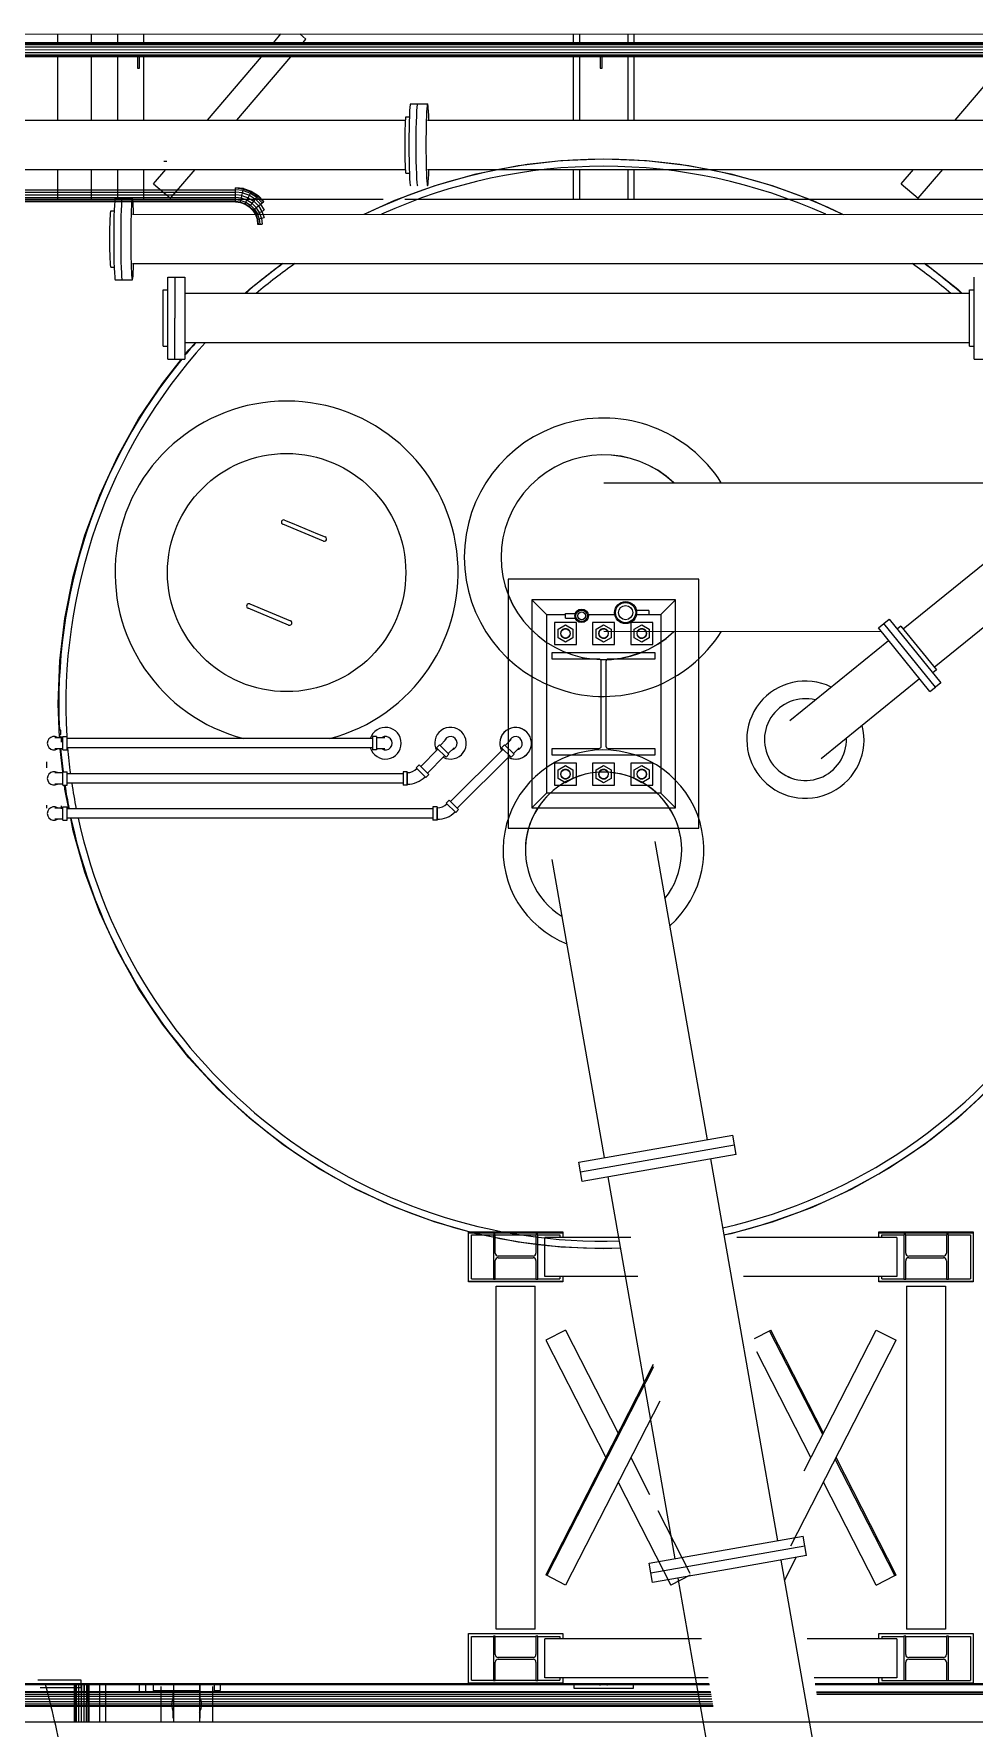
# Model space of a CAD drawing. Header units: metres. Extents: x 0 to 63075, y 0 to 44550.
# Drawn here: x 57329 to 57811, y 39122 to 39990 of the extents above; entities that cross this region are included whole.
import ezdxf

# ---------------------------------------------------------------- set-up
doc = ezdxf.new("R2010")
doc.units = ezdxf.units.M
doc.header["$LTSCALE"] = 75
for name, color, linetype in [('GSB', 7, 'Continuous'), ('ML6', 1, 'Continuous'), ('SDM', 7, 'Continuous'), ('SL1', 8, 'Continuous')]:
    doc.layers.add(name, color=color, linetype=linetype)
doc.styles.add('ROMANS', font='ROMANS.SHX')
doc.dimstyles.new('75___1-75', dxfattribs={"dimscale": 75, "dimtxt": 2.5, "dimasz": 2, "dimexe": 1.5, "dimexo": 1, "dimgap": 0.5, "dimtad": 1, "dimdec": 0, "dimzin": 12, "dimtxsty": 'ROMANS', "dimcen": 0, "dimclrd": 256, "dimclre": 256, "dimclrt": 3, "dimazin": 3, "dimtfac": 1, "dimtdec": 0, "dimtmove": 0, "dimatfit": 0, "dimfxl": 1, "dimlwd": -1, "dimlwe": -1, "dimarcsym": 0})

# ---------------------------------------------------------------- blocks, each defined once
blk = doc.blocks.new('A$C6bae614f')
at = {"layer": 'SL1'}
for p, q in [((393206.3, 41118.1), (401449.3, 41117.9)), ((396009, 41088.9), (396009, 41118)), ((396123.3, 41088.9), (396123.3, 41118)), ((396213.2, 41088.9), (396213.2, 41118)), ((396302.1, 41088.9), (396302.1, 41118)), ((396745.4, 41088.9), (396770.1, 41118)), ((396834.1, 41118), (396855, 41100.2)), ((397766.8, 41118), (397766.8, 41088.9)), ((397787.8, 41118), (397787.8, 41088.9)), ((397952.8, 41118), (397952.8, 41088.9)), ((397973.8, 41118), (397973.8, 41088.9)), ((393375.6, 41064.6), (401441.2, 41064.4)), ((393376, 41074), (401441.2, 41073.7)), ((393376, 41055.3), (401441.2, 41055)), ((393377.2, 41081.9), (401441.2, 41081.6)), ((393403.3, 41089), (401441.2, 41088.8)), ((393403.3, 41087.2), (401441.2, 41086.9)), ((396845.4, 41088.9), (396855, 41100.2)), ((393377.2, 41047.4), (401441.2, 41047.1)), ((393379, 41042.1), (401441.2, 41041.8)), ((401441.2, 41040), (393403.3, 41040.2)), ((396009, 40823.7), (396009, 41040.1)), ((396123.3, 40823.7), (396123.3, 41040.1)), ((396213.2, 40823.7), (396213.2, 41040.1)), ((396280.9, 41040.1), (396280.9, 41001)), ((396280.9, 41001), (396287.2, 41001)), ((396287.2, 41001), (396287.2, 41040.1)), ((396302.1, 40823.7), (396302.1, 41040.1)), ((396519.9, 40823.7), (396703.9, 41040.1)), ((396619.9, 40823.7), (396803.9, 41040.1)), ((397766.8, 41040.1), (397766.8, 40823.7)), ((397787.8, 41040.1), (397787.8, 40823.7)), ((397859.1, 41040.1), (397859.1, 41001)), ((397859.1, 41001), (397865.4, 41001)), ((397865.4, 41001), (397865.4, 41040.1)), ((397952.8, 41040.1), (397952.8, 40823.6)), ((397973.8, 41040.1), (397973.8, 40823.6)), ((399069.9, 40823.6), (399253.9, 41040)), ((397211.9, 40879.2), (397270, 40879.2)), ((394272.4, 40823.8), (397194.3, 40823.7)), ((397196.1, 40835.6), (397207.9, 40835.6)), ((397270, 40823.7), (400191.9, 40823.6)), ((394272.3, 40655.5), (397194.3, 40655.4)), ((396009, 40553.7), (396009, 40655.4)), ((396123.3, 40553.7), (396123.3, 40655.4)), ((396213.2, 40553.7), (396213.2, 40655.4)), ((396302.1, 40553.7), (396302.1, 40655.4)), ((396335.5, 40606.8), (396376.9, 40655.4)), ((396380.5, 40682.5), (396370.5, 40682.5)), ((396393.6, 40557.4), (396476.9, 40655.4)), ((397270, 40655.4), (400191.9, 40655.3)), ((397436.3, 40641.1), (397579.6, 40669.6)), ((397579.6, 40669.6), (397724.6, 40686.7)), ((397724.6, 40686.7), (397870.5, 40692.5)), ((397766.8, 40655.4), (397766.8, 40553.7)), ((397787.8, 40655.4), (397787.8, 40553.7)), ((397870.5, 40692.5), (398016.5, 40686.7)), ((397952.8, 40655.4), (397952.8, 40553.6)), ((397973.8, 40655.4), (397973.8, 40553.6)), ((398016.5, 40686.7), (398161.5, 40669.6)), ((398161.5, 40669.6), (398304.7, 40641.1)), ((398885.5, 40606.7), (398926.9, 40655.3)), ((398943.6, 40557.3), (399026.9, 40655.3)), ((394628.3, 40586.4), (396614.8, 40586.4)), ((396335.5, 40606.8), (396393.6, 40557.4)), ((396642.5, 40590.4), (396614.8, 40593.5)), ((396614.8, 40591.7), (396614.8, 40593.5)), ((396642, 40588.6), (396614.8, 40591.7)), ((396614.8, 40586.4), (396614.8, 40591.7)), ((396640.9, 40583.4), (396614.8, 40586.4)), ((396614.8, 40546.6), (396614.8, 40586.4)), ((396640.9, 40583.4), (396642, 40588.6)), ((396642, 40588.6), (396642.5, 40590.4)), ((396642, 40588.6), (396667.9, 40579.5)), ((396642.5, 40590.4), (396668.7, 40581.2)), ((397158.7, 40550.9), (397295.8, 40601.5)), ((397196.1, 40643.5), (397207.9, 40643.5)), ((397295.8, 40601.5), (397436.3, 40641.1)), ((398304.7, 40641.1), (398445.3, 40601.4)), ((398445.3, 40601.4), (398582.3, 40550.9)), ((398885.5, 40606.7), (398943.6, 40557.3)), ((397118.2, 40553.7), (394192.2, 40553.8)), ((394628.3, 40578.5), (396614.8, 40578.4)), ((394628.3, 40569.2), (396614.8, 40569.1)), ((394628.3, 40559.8), (396614.8, 40559.8)), ((394628.3, 40551.9), (396614.8, 40551.9)), ((394628.3, 40546.6), (396614.8, 40546.6)), ((396614.8, 40544.7), (394628.3, 40544.8)), ((396205.1, 40558.3), (396263.2, 40558.3)), ((396639.1, 40575.7), (396614.8, 40578.4)), ((396637, 40566.6), (396614.8, 40569.1)), ((396634.9, 40557.5), (396614.8, 40559.8)), ((396633.2, 40549.8), (396614.8, 40551.9)), ((396614.8, 40544.7), (396614.8, 40546.6)), ((396632, 40544.6), (396614.8, 40546.6)), ((396614.8, 40544.7), (396631.6, 40542.8)), ((396631.6, 40542.8), (396632, 40544.6)), ((396631.6, 40542.8), (396647.6, 40537.2)), ((396632, 40544.6), (396633.2, 40549.8)), ((396632, 40544.6), (396648.4, 40538.9)), ((396633.2, 40549.8), (396634.9, 40557.5)), ((396633.2, 40549.8), (396650.7, 40543.7)), ((396634.9, 40557.5), (396637, 40566.6)), ((396654.1, 40550.8), (396634.9, 40557.5)), ((396637, 40566.6), (396639.1, 40575.7)), ((396637, 40566.6), (396658.2, 40559.2)), ((396639.1, 40575.7), (396640.9, 40583.4)), ((396639.1, 40575.7), (396662.2, 40567.6)), ((396640.9, 40583.4), (396665.6, 40574.8)), ((396647.6, 40537.2), (396648.4, 40538.9)), ((396647.6, 40537.2), (396661.9, 40528.2)), ((396648.4, 40538.9), (396650.7, 40543.7)), ((396648.4, 40538.9), (396663.1, 40529.7)), ((396650.7, 40543.7), (396654.1, 40550.8)), ((396650.7, 40543.7), (396666.4, 40533.8)), ((396654.1, 40550.8), (396658.2, 40559.2)), ((396671.3, 40540), (396654.1, 40550.8)), ((396658.2, 40559.2), (396662.2, 40567.6)), ((396658.2, 40559.2), (396677.1, 40547.3)), ((396661.9, 40528.2), (396663.1, 40529.7)), ((396661.9, 40528.2), (396673.9, 40516.2)), ((396662.2, 40567.6), (396665.6, 40574.8)), ((396662.2, 40567.6), (396682.9, 40554.6)), ((396663.1, 40529.7), (396666.4, 40533.8)), ((396663.1, 40529.7), (396675.3, 40517.4)), ((396665.6, 40574.8), (396667.9, 40579.5)), ((396665.6, 40574.8), (396687.9, 40560.8)), ((396666.4, 40533.8), (396671.3, 40540)), ((396666.4, 40533.8), (396679.5, 40520.7)), ((396667.9, 40579.5), (396668.7, 40581.2)), ((396667.9, 40579.5), (396691.2, 40564.9)), ((396668.7, 40581.2), (396692.3, 40566.4)), ((396671.3, 40540), (396677.1, 40547.3)), ((396685.7, 40525.6), (396671.3, 40540)), ((396677.1, 40547.3), (396682.9, 40554.6)), ((396677.1, 40547.3), (396693, 40531.5)), ((396682.9, 40554.6), (396687.9, 40560.8)), ((396682.9, 40554.6), (396700.3, 40537.3)), ((396685.7, 40525.6), (396693, 40531.5)), ((396687.9, 40560.8), (396691.2, 40564.9)), ((396687.9, 40560.8), (396706.4, 40542.2)), ((396691.2, 40564.9), (396692.3, 40566.4)), ((396691.2, 40564.9), (396710.6, 40545.5)), ((396692.3, 40566.4), (396712, 40546.7)), ((396693, 40531.5), (396700.3, 40537.3)), ((396693, 40531.5), (396704.9, 40512.5)), ((396700.3, 40537.3), (396706.4, 40542.2)), ((396700.3, 40537.3), (396713.3, 40516.5)), ((396706.4, 40542.2), (396710.6, 40545.5)), ((396710.6, 40545.5), (396712, 40546.7)), ((397054.1, 40502.7), (397158.7, 40550.9)), ((400118.2, 40553.6), (397192.2, 40553.7)), ((398582.3, 40550.9), (398687, 40502.6)), ((396189.3, 40514.6), (396201.1, 40514.6)), ((396263.2, 40502.7), (399185.1, 40502.6)), ((396673.9, 40516.2), (396675.3, 40517.4)), ((396673.9, 40516.2), (396682.9, 40501.9)), ((396675.3, 40517.4), (396679.5, 40520.7)), ((396675.3, 40517.4), (396684.6, 40502.7)), ((396679.5, 40520.7), (396685.7, 40525.6)), ((396679.5, 40520.7), (396689.3, 40505)), ((396682.9, 40501.9), (396684.6, 40502.7)), ((396682.9, 40501.9), (396688.5, 40485.9)), ((396684.6, 40502.7), (396689.3, 40505)), ((396684.6, 40502.7), (396690.3, 40486.3)), ((396696.5, 40508.4), (396685.7, 40525.6)), ((396688.5, 40485.9), (396690.3, 40486.3)), ((396688.5, 40485.9), (396690.4, 40469.1)), ((396689.3, 40505), (396696.5, 40508.4)), ((396689.3, 40505), (396695.4, 40487.5)), ((396690.3, 40486.3), (396695.4, 40487.5)), ((396690.3, 40486.3), (396692.2, 40469.1)), ((396695.4, 40487.5), (396703.2, 40489.3)), ((396695.4, 40487.5), (396697.5, 40469.1)), ((396696.5, 40508.4), (396704.9, 40512.5)), ((396703.2, 40489.3), (396696.5, 40508.4)), ((396703.2, 40489.3), (396712.3, 40491.4)), ((396703.2, 40489.3), (396705.4, 40469.1)), ((396704.9, 40512.5), (396713.3, 40516.5)), ((396704.9, 40512.5), (396712.3, 40491.4)), ((396690.4, 40469.1), (396692.2, 40469.1)), ((396692.2, 40469.1), (396697.5, 40469.1)), ((396697.5, 40469.1), (396705.4, 40469.1)), ((396189.3, 40322.5), (396201.1, 40322.5)), ((396263.2, 40334.4), (399185.1, 40334.3)), ((396662.6, 40246.9), (396773.6, 40334.4)), ((398967.5, 40334.3), (399078.5, 40246.8)), ((396205.1, 40278.9), (396263.2, 40278.9)), ((396368.5, 40148.6), (396368.5, 40244.6)), ((396368.5, 40244.6), (396384.3, 40244.6)), ((396384.3, 40148.6), (396384.3, 40288.3)), ((396384.3, 40288.3), (396442.5, 40288.3)), ((396408.2, 40288.3), (396408.2, 40148.6)), ((396442.5, 40288.3), (396442.5, 40148.6)), ((396647.2, 40232.7), (396662.6, 40246.9)), ((399078.5, 40246.8), (399093.8, 40232.6)), ((399118.5, 40148.5), (399118.5, 40244.5)), ((399118.5, 40244.5), (399134.3, 40244.5)), ((399134.3, 40148.5), (399134.3, 40288.2)), ((399118.5, 40232.6), (396442.5, 40232.7)), ((396368.5, 40052.5), (396368.5, 40148.6)), ((396384.3, 40008.9), (396384.3, 40148.6)), ((396408.2, 40008.9), (396408.2, 40148.6)), ((396442.5, 40148.6), (396442.5, 40008.9)), ((399118.5, 40052.4), (399118.5, 40148.5)), ((399134.3, 40008.8), (399134.3, 40148.5)), ((396365.7, 39925.8), (396431.2, 40008.9)), ((396368.5, 40052.5), (396384.3, 40052.5)), ((396384.3, 40008.9), (396442.5, 40008.9)), ((399118.5, 40064.3), (396442.5, 40064.4)), ((396442.5, 40023.1), (396456.2, 40040.5)), ((396456.2, 40040.5), (396478.3, 40064.4)), ((399118.5, 40052.4), (399134.3, 40052.4)), ((399134.3, 40008.8), (399192.4, 40008.8)), ((396284.6, 39804.4), (396365.7, 39925.8)), ((398891.9, 39088), (399820.1, 39839.3)), ((396213.2, 39676.9), (396284.6, 39804.4)), ((396152.1, 39544.3), (396213.2, 39676.9)), ((396188.1, 39622.5), (396188.6, 39622.6)), ((398997.8, 38957.2), (399820.1, 39622.8)), ((396172, 39586.1), (396171.8, 39587.2)), ((397870.7, 39586.5), (399353.1, 39586.4)), ((396101.5, 39407.3), (396152.1, 39544.3)), ((396914.9, 39387.3), (396776.3, 39444.8)), ((396782.4, 39459.5), (396808.3, 39448.8)), ((396808.3, 39448.8), (396895.1, 39412.8)), ((396061.9, 39266.7), (396101.5, 39407.3)), ((396895.1, 39412.8), (396921, 39402.1)), ((396033.4, 39123.5), (396061.9, 39266.7)), ((397545.5, 39257.5), (397545.5, 38407.5)), ((398195.5, 39257.5), (397545.5, 39257.5)), ((398195.5, 38407.5), (398195.5, 39257.5)), ((396796.2, 39100.9), (396657.7, 39158.4)), ((396663.8, 39173.1), (396802.4, 39115.7)), ((397675.5, 39137.5), (397625.5, 39187.5)), ((398115.5, 39187.5), (397625.5, 39187.5)), ((397625.5, 39187.5), (397625.5, 38477.5)), ((398024.5, 39151), (397982.5, 39151)), ((398024.5, 39151), (398024.5, 39136)), ((398115.5, 39187.5), (398065.5, 39137.5)), ((398115.5, 38477.5), (398115.5, 39187.5)), ((396016.2, 38978.5), (396033.4, 39123.5)), ((397675.5, 39137.5), (397675.5, 38527.5)), ((397675.5, 39137.5), (397740.5, 39137.5)), ((397703, 39110), (397703, 39035)), ((397778, 39110), (397703, 39110)), ((397715.1, 39087.2), (397740.5, 39101.8)), ((397715.1, 39057.8), (397715.1, 39087.2)), ((397730.1, 39085.5), (397725.5, 39079.7)), ((397736.8, 39088.7), (397730.1, 39085.5)), ((397744.2, 39088.7), (397736.8, 39088.7)), ((397740.5, 39125), (397740.5, 39140)), ((397740.5, 39140), (397773.8, 39140)), ((397740.5, 39125), (397773.8, 39125)), ((397740.5, 39101.8), (397765.9, 39087.2)), ((397750.9, 39085.5), (397744.2, 39088.7)), ((397755.5, 39079.7), (397750.9, 39085.5)), ((397765.9, 39087.2), (397765.9, 39057.8)), ((397778, 39035), (397778, 39110)), ((397817.9, 39137.5), (397908.3, 39137.5)), ((397833, 39110), (397833, 39035)), ((397908, 39110), (397833, 39110)), ((397845.1, 39087.1), (397870.5, 39101.8)), ((397845.1, 39057.8), (397845.1, 39087.1)), ((397860.1, 39085.5), (397855.5, 39079.7)), ((397866.8, 39088.7), (397860.1, 39085.5)), ((397874.2, 39088.7), (397866.8, 39088.7)), ((397870.5, 39101.8), (397895.9, 39087.1)), ((397880.9, 39085.5), (397874.2, 39088.7)), ((397885.5, 39079.7), (397880.9, 39085.5)), ((397895.9, 39087.1), (397895.9, 39057.8)), ((397908, 39035), (397908, 39110)), ((397963, 39110), (397963, 39035)), ((398038, 39110), (397963, 39110)), ((397975.1, 39087.1), (398000.5, 39101.8)), ((397975.1, 39057.8), (397975.1, 39087.1)), ((398024.5, 39136), (397982.5, 39136)), ((397990.1, 39085.5), (397985.5, 39079.7)), ((397996.8, 39088.7), (397990.1, 39085.5)), ((398004.2, 39088.7), (397996.8, 39088.7)), ((398000.5, 39101.8), (398025.9, 39087.1)), ((398010.9, 39085.5), (398004.2, 39088.7)), ((398015.5, 39079.7), (398010.9, 39085.5)), ((398024.5, 39137.5), (398065.5, 39137.5)), ((398025.9, 39087.1), (398025.9, 39057.8)), ((398038, 39035), (398038, 39110)), ((398065.5, 39137.5), (398065.5, 38527.5)), ((398807.6, 39091.2), (398844.7, 39121.2)), ((398983.4, 38874), (398807.6, 39091.2)), ((399001.9, 38889), (398826.1, 39106.2)), ((398844.7, 39121.2), (399020.5, 38904)), ((398884.4, 39097.2), (398872.2, 39087.3)), ((398884.4, 39097.2), (399005.3, 38947.9)), ((397703, 39035), (397778, 39035)), ((397740.5, 39043.1), (397715.1, 39057.8)), ((397725.5, 39079.7), (397723.8, 39072.5)), ((397723.8, 39072.5), (397725.5, 39065.2)), ((397725.5, 39065.2), (397730.1, 39059.4)), ((397730.1, 39059.4), (397736.8, 39056.2)), ((397736.8, 39056.2), (397744.2, 39056.2)), ((397765.9, 39057.8), (397740.5, 39043.1)), ((397744.2, 39056.2), (397750.9, 39059.4)), ((397750.9, 39059.4), (397755.5, 39065.2)), ((397757.2, 39072.5), (397755.5, 39079.7)), ((397755.5, 39065.2), (397757.2, 39072.5)), ((397833, 39035), (397908, 39035)), ((397870.5, 39043.1), (397845.1, 39057.8)), ((397855.5, 39079.7), (397853.8, 39072.5)), ((397853.8, 39072.5), (397855.5, 39065.2)), ((397855.5, 39065.2), (397860.1, 39059.4)), ((397860.1, 39059.4), (397866.8, 39056.2)), ((397866.8, 39056.2), (397874.2, 39056.2)), ((397895.9, 39057.8), (397870.5, 39043.1)), ((398817.9, 39078.4), (397870.7, 39078.5)), ((397874.2, 39056.2), (397880.9, 39059.4)), ((397880.9, 39059.4), (397885.5, 39065.2)), ((397887.2, 39072.5), (397885.5, 39079.7)), ((397885.5, 39065.2), (397887.2, 39072.5)), ((397963, 39035), (398038, 39035)), ((398000.5, 39043.1), (397975.1, 39057.8)), ((397985.5, 39079.7), (397983.8, 39072.5)), ((397983.8, 39072.5), (397985.5, 39065.2)), ((397985.5, 39065.2), (397990.1, 39059.4)), ((397990.1, 39059.4), (397996.8, 39056.2)), ((397996.8, 39056.2), (398004.2, 39056.2)), ((398025.9, 39057.8), (398000.5, 39043.1)), ((398004.2, 39056.2), (398010.9, 39059.4)), ((398010.9, 39059.4), (398015.5, 39065.2)), ((398017.2, 39072.5), (398015.5, 39079.7)), ((398015.5, 39065.2), (398017.2, 39072.5)), ((398506.2, 38775.7), (398842.5, 39048)), ((396010.5, 38832.5), (396016.2, 38978.5)), ((397695.5, 39007.5), (398045.5, 39007.5)), ((397695.5, 38985.1), (397695.5, 39007.5)), ((397854.5, 38985.1), (397695.5, 38985.1)), ((397862.5, 38687.9), (397862.5, 38977.1)), ((397878.5, 38977.1), (397878.5, 38687.9)), ((398045.5, 38985.1), (397886.5, 38985.1)), ((398045.5, 39007.5), (398045.5, 38985.1)), ((398948.4, 38917.2), (398612, 38644.9)), ((399005.3, 38947.9), (398993, 38938)), ((396011.9, 38869.3), (396011.9, 38795.7)), ((398983.4, 38874), (399001.9, 38889)), ((399020.5, 38904), (399001.9, 38889)), ((396015, 38717.5), (396010.5, 38832.5)), ((396018.8, 38742.3), (396014, 38742.3)), ((396018.8, 38728), (396018.8, 38742.3)), ((395998.3, 38717.5), (396026.1, 38717.5)), ((396026.1, 38678.1), (395998.3, 38678.1)), ((396018.8, 38728), (396014.6, 38728)), ((396015.6, 38717.5), (396015.6, 38728)), ((396026.4, 38600.6), (396017.2, 38678.1)), ((396020.5, 38721.3), (396020.5, 38700.9)), ((396026.1, 38675), (396026.1, 38720.6)), ((396026.1, 38720.6), (396040.4, 38720.6)), ((396040.4, 38675), (396040.4, 38720.6)), ((397081.8, 38713.8), (396040.4, 38713.8)), ((397081.8, 38681.8), (396040.4, 38681.8)), ((397081.8, 38720.6), (397081.8, 38674.9)), ((397096.1, 38720.6), (397081.8, 38720.6)), ((397096.1, 38720.6), (397096, 38674.9)), ((397123.9, 38678.1), (397096, 38678.1)), ((397096.1, 38717.4), (397123.9, 38717.4)), ((397310.8, 38692.5), (397300.7, 38682.4)), ((397300.7, 38682.4), (397333, 38650.1)), ((397310.8, 38692.5), (397343.1, 38660.2)), ((397313, 38690.3), (397332.7, 38710)), ((397360.5, 38682.2), (397340.8, 38662.5)), ((397532.8, 38692.5), (397522.7, 38682.4)), ((397522.7, 38682.4), (397555, 38650.1)), ((397532.8, 38692.5), (397565.1, 38660.2)), ((397535, 38690.3), (397554.7, 38710)), ((397582.5, 38682.2), (397562.8, 38662.5)), ((397695.5, 38679.9), (397854.5, 38679.9)), ((397695.5, 38657.5), (397695.5, 38679.9)), ((397886.5, 38679.9), (398045.5, 38679.9)), ((398045.5, 38679.9), (398045.5, 38657.5)), ((395970.5, 38634.7), (395970.5, 38614.3)), ((396026.1, 38675), (396040.4, 38675)), ((397096, 38674.9), (397081.8, 38674.9)), ((397231.7, 38613.5), (397241.8, 38623.6)), ((397274.1, 38591.3), (397241.8, 38623.6)), ((397305.5, 38677.6), (397246.7, 38618.8)), ((397328.1, 38655), (397269.3, 38596.1)), ((397343.1, 38660.2), (397333, 38650.1)), ((397527.5, 38677.6), (397348.7, 38498.8)), ((397550.2, 38655), (397371.3, 38476.1)), ((397565.1, 38660.2), (397555, 38650.1)), ((398045.5, 38657.5), (397695.5, 38657.5)), ((397703, 38630), (397703, 38555)), ((397778, 38630), (397703, 38630)), ((397715, 38607.2), (397740.5, 38621.8)), ((397740.5, 38621.8), (397765.9, 38607.2)), ((397778, 38555), (397778, 38630)), ((397833, 38630), (397833, 38555)), ((397908, 38630), (397833, 38630)), ((397845, 38607.1), (397870.5, 38621.8)), ((397870.5, 38621.8), (397895.9, 38607.1)), ((397908, 38555), (397908, 38630)), ((397963, 38630), (397963, 38555)), ((398038, 38630), (397963, 38630)), ((397975, 38607.1), (398000.5, 38621.8)), ((398000.5, 38621.8), (398025.9, 38607.1)), ((398038, 38555), (398038, 38630)), ((395998.3, 38597.5), (396026.1, 38597.5)), ((396026.1, 38555), (396026.1, 38600.6)), ((396026.1, 38600.6), (396040.4, 38600.6)), ((396040.4, 38555), (396040.4, 38600.6)), ((397186.3, 38593.8), (396040.4, 38593.8)), ((397186.3, 38600.6), (397186.3, 38554.9)), ((397200.6, 38600.6), (397186.3, 38600.6)), ((397200.6, 38600.6), (397200.6, 38554.9)), ((397200.6, 38558.1), (397200.6, 38597.4)), ((397264, 38581.2), (397231.7, 38613.5)), ((397261.8, 38583.5), (397234, 38611.3)), ((397264, 38581.2), (397274.1, 38591.3)), ((397715, 38577.8), (397715, 38607.2)), ((397740.5, 38563.1), (397715, 38577.8)), ((397725.5, 38599.7), (397723.8, 38592.5)), ((397723.8, 38592.5), (397725.5, 38585.2)), ((397730.1, 38605.5), (397725.5, 38599.7)), ((397725.5, 38585.2), (397730.1, 38579.4)), ((397736.8, 38608.7), (397730.1, 38605.5)), ((397730.1, 38579.4), (397736.8, 38576.2)), ((397744.2, 38608.7), (397736.8, 38608.7)), ((397736.8, 38576.2), (397744.2, 38576.2)), ((397765.9, 38577.8), (397740.5, 38563.1)), ((397750.9, 38605.5), (397744.2, 38608.7)), ((397744.2, 38576.2), (397750.9, 38579.4)), ((397755.5, 38599.7), (397750.9, 38605.5)), ((397750.9, 38579.4), (397755.5, 38585.2)), ((397757.1, 38592.5), (397755.5, 38599.7)), ((397755.5, 38585.2), (397757.1, 38592.5)), ((397765.9, 38607.2), (397765.9, 38577.8)), ((397845, 38577.8), (397845, 38607.1)), ((397870.5, 38563.1), (397845, 38577.8)), ((397855.5, 38599.7), (397853.8, 38592.5)), ((397853.8, 38592.5), (397855.5, 38585.2)), ((397860.1, 38605.5), (397855.5, 38599.7)), ((397855.5, 38585.2), (397860.1, 38579.4)), ((397866.8, 38608.7), (397860.1, 38605.5)), ((397860.1, 38579.4), (397866.8, 38576.2)), ((397874.2, 38608.7), (397866.8, 38608.7)), ((397866.8, 38576.2), (397874.2, 38576.2)), ((397895.9, 38577.8), (397870.5, 38563.1)), ((397880.9, 38605.5), (397874.2, 38608.7)), ((397874.2, 38576.2), (397880.9, 38579.4)), ((397885.5, 38599.7), (397880.9, 38605.5)), ((397880.9, 38579.4), (397885.5, 38585.2)), ((397887.1, 38592.5), (397885.5, 38599.7)), ((397885.5, 38585.2), (397887.1, 38592.5)), ((397895.9, 38607.1), (397895.9, 38577.8)), ((397975, 38577.8), (397975, 38607.1)), ((398000.5, 38563.1), (397975, 38577.8)), ((397985.5, 38599.7), (397983.8, 38592.5)), ((397983.8, 38592.5), (397985.5, 38585.2)), ((397990.1, 38605.5), (397985.5, 38599.7)), ((397985.5, 38585.2), (397990.1, 38579.4)), ((397996.8, 38608.7), (397990.1, 38605.5)), ((397990.1, 38579.4), (397996.8, 38576.2)), ((398004.2, 38608.7), (397996.8, 38608.7)), ((397996.8, 38576.2), (398004.2, 38576.2)), ((398025.9, 38577.8), (398000.5, 38563.1)), ((398010.9, 38605.5), (398004.2, 38608.7)), ((398004.2, 38576.2), (398010.9, 38579.4)), ((398015.5, 38599.7), (398010.9, 38605.5)), ((398010.9, 38579.4), (398015.5, 38585.2)), ((398017.1, 38592.5), (398015.5, 38599.7)), ((398015.5, 38585.2), (398017.1, 38592.5)), ((398025.9, 38607.1), (398025.9, 38577.8)), ((396026.1, 38558.1), (395998.3, 38558.1)), ((396026.1, 38555), (396040.4, 38555)), ((396033.4, 38541.6), (396031.8, 38555)), ((396046.8, 38473.8), (396033.4, 38541.6)), ((397186.3, 38561.8), (396040.4, 38561.8)), ((397200.6, 38554.9), (397186.3, 38554.9)), ((397675.5, 38527.5), (397625.5, 38477.5)), ((398065.5, 38527.5), (397675.5, 38527.5)), ((397703, 38555), (397778, 38555)), ((397833, 38555), (397908, 38555)), ((397963, 38555), (398038, 38555)), ((398115.5, 38477.5), (398065.5, 38527.5)), ((395970.5, 38486.2), (395970.5, 38476.6)), ((395998.3, 38477.5), (396026.1, 38477.5)), ((396020.5, 38483.8), (396020.5, 38474.2)), ((396026.1, 38435), (396026.1, 38480.6)), ((396026.1, 38480.6), (396040.4, 38480.6)), ((396040.4, 38435), (396040.4, 38480.6)), ((397288.3, 38473.8), (396040.4, 38473.8)), ((397288.3, 38480.6), (397288.3, 38434.9)), ((397302.6, 38480.6), (397288.3, 38480.6)), ((397302.6, 38480.6), (397302.6, 38434.9)), ((397302.6, 38438.1), (397302.6, 38477.4)), ((397333.8, 38493.5), (397343.9, 38503.6)), ((397366, 38461.2), (397333.8, 38493.5)), ((397363.8, 38463.4), (397336, 38491.3)), ((397376.1, 38471.3), (397343.9, 38503.6)), ((397366, 38461.2), (397376.1, 38471.3)), ((397625.5, 38477.5), (398115.5, 38477.5)), ((396026.1, 38438.1), (395998.3, 38438.1)), ((396026.1, 38435), (396040.4, 38435)), ((397288.3, 38441.8), (396040.4, 38441.8)), ((396061.9, 38398.3), (396053.2, 38441.8)), ((396101.5, 38257.8), (396061.9, 38398.3)), ((397302.6, 38434.9), (397288.3, 38434.9)), ((397545.5, 38407.5), (398195.5, 38407.5)), ((398045.4, 38362.8), (398223.8, 37344.9)), ((397873.6, 37283.6), (397695.2, 38301.4)), ((396152, 38120.7), (396101.5, 38257.8)), ((396213.2, 37988.1), (396152, 38120.7)), ((396171.8, 38077.9), (396171.9, 38079)), ((396188.1, 38042.5), (396188.6, 38042.5)), ((396284.5, 37860.7), (396213.2, 37988.1)), ((396365.7, 37739.2), (396284.5, 37860.7)), ((396456.1, 37624.5), (396365.7, 37739.2)), ((396555.2, 37517.3), (396456.1, 37624.5)), ((396492.6, 37585.8), (396492.3, 37585.4)), ((396526.7, 37549.1), (396526.2, 37548.7)), ((396662.5, 37418.2), (396555.2, 37517.3)), ((399185.7, 37517.2), (399078.4, 37418.1)), ((396777.1, 37327.7), (396662.5, 37418.2)), ((399078.4, 37418.1), (398963.7, 37327.7)), ((397786, 37268.2), (398311.4, 37360.3)), ((398322.9, 37294.8), (398311.4, 37360.3)), ((396898.6, 37246.6), (396777.1, 37327.7)), ((397791.7, 37235.4), (398317.1, 37327.5)), ((398322.9, 37294.8), (397797.5, 37202.7)), ((398963.7, 37327.7), (398842.3, 37246.5)), ((397026, 37175.2), (396898.6, 37246.6)), ((397797.5, 37202.7), (397786, 37268.2)), ((398235.3, 37279.4), (398463.7, 35976)), ((398842.3, 37246.5), (398714.8, 37175.2)), ((397158.6, 37114.1), (397026, 37175.2)), ((397885.1, 37218), (398113.5, 35914.7)), ((398714.8, 37175.2), (398582.2, 37114)), ((397295.7, 37063.5), (397158.6, 37114.1)), ((397436.2, 37023.9), (397295.7, 37063.5)), ((398445.2, 37063.5), (398304.6, 37023.8)), ((398582.2, 37114), (398445.2, 37063.5)), ((397409.4, 37030), (397731.4, 37030)), ((397409.4, 36860), (397409.4, 37030)), ((397409.4, 37027.5), (397731.4, 37027.5)), ((397419.4, 37020), (397494.4, 37020)), ((397419.4, 36870), (397419.4, 37020)), ((397579.5, 36995.4), (397436.2, 37023.9)), ((397494.4, 37021), (397494.4, 36869)), ((397501, 37021), (397494.4, 37021)), ((397501, 36957.9), (397501, 37021)), ((397501, 37020), (397639.8, 37020)), ((397646.4, 37021), (397639.8, 37021)), ((397639.8, 37021), (397639.8, 36957.9)), ((397646.4, 36869), (397646.4, 37021)), ((397646.4, 37020), (397721.4, 37020)), ((397963.8, 37011.5), (397670.4, 37011.5)), ((397670.4, 36878.5), (397670.4, 37011.5)), ((397721.4, 37020), (397721.4, 37011.5)), ((397731.4, 37030), (397731.4, 37011.5)), ((398304.6, 37023.8), (398280.9, 37019.1)), ((398870.4, 37011.4), (398324.8, 37011.5)), ((398809.4, 37029.9), (399131.4, 37029.9)), ((398809.4, 37011.4), (398809.4, 37029.9)), ((398809.4, 37027.4), (399131.4, 37027.4)), ((398819.4, 37019.9), (398894.4, 37019.9)), ((398819.4, 37011.4), (398819.4, 37019.9)), ((398870.4, 37011.4), (398870.4, 36878.4)), ((398894.4, 37020.9), (398894.4, 36868.9)), ((398901, 37020.9), (398894.4, 37020.9)), ((398901, 36957.8), (398901, 37020.9)), ((398901, 37019.9), (399039.8, 37019.9)), ((399039.8, 37020.9), (399039.8, 36957.8)), ((399046.4, 37020.9), (399039.8, 37020.9)), ((399046.4, 36868.9), (399046.4, 37020.9)), ((399046.4, 37019.9), (399121.4, 37019.9)), ((399121.4, 37019.9), (399121.4, 36869.9)), ((399131.4, 37029.9), (399131.4, 36859.9)), ((397629.8, 36947.9), (397511, 36947.9)), ((397724.5, 36978.2), (397579.5, 36995.4)), ((397870.4, 36972.5), (397724.5, 36978.2)), ((397927.7, 36974.7), (397870.4, 36972.5)), ((399029.8, 36947.8), (398911, 36947.8)), ((397501, 36869), (397501, 36932.1)), ((397511, 36942.1), (397629.8, 36942.1)), ((397639.8, 36932.1), (397639.8, 36869)), ((398901, 36868.9), (398901, 36932)), ((398911, 36942), (399029.8, 36942)), ((399039.8, 36932), (399039.8, 36868.9)), ((397409.4, 36862.5), (397731.4, 36862.5)), ((397731.4, 36860), (397409.4, 36860)), ((397419.4, 36870), (397494.4, 36870)), ((397494.4, 36869), (397501, 36869)), ((397501, 36870), (397639.8, 36870)), ((397503.9, 35675), (397503.9, 36845)), ((397503.9, 36845), (397636.9, 36845)), ((397636.9, 35675), (397636.9, 36845)), ((397639.8, 36869), (397646.4, 36869)), ((397646.4, 36870), (397721.4, 36870)), ((397987.1, 36878.5), (397670.4, 36878.5)), ((397721.4, 36878.5), (397721.4, 36870)), ((397731.4, 36878.5), (397731.4, 36860)), ((398870.4, 36878.4), (398348.1, 36878.5)), ((398809.4, 36859.9), (398809.4, 36878.4)), ((398809.4, 36862.4), (399131.4, 36862.4)), ((399131.4, 36859.9), (398809.4, 36859.9)), ((398819.4, 36869.9), (398819.4, 36878.4)), ((398819.4, 36869.9), (398894.4, 36869.9)), ((398894.4, 36868.9), (398901, 36868.9)), ((398901, 36869.9), (399039.8, 36869.9)), ((398903.9, 36844.9), (398903.9, 35674.9)), ((398903.9, 36844.9), (399036.9, 36844.9)), ((399036.9, 36844.9), (399036.9, 35674.9)), ((399039.8, 36868.9), (399046.4, 36868.9)), ((399046.4, 36869.9), (399121.4, 36869.9)), ((397740.8, 36695.2), (397673, 36660.5)), ((397673, 36660.5), (397877.6, 36260)), ((397740.8, 36695.2), (397920.4, 36343.7)), ((398385.2, 36666.7), (398440.8, 36695.1)), ((398617.7, 36338.5), (398436.6, 36693)), ((398620.4, 36343.7), (398440.8, 36695.1)), ((398509.3, 35958.8), (398867.8, 36660.5)), ((398554.6, 36215), (398800, 36695.1)), ((398800, 36695.1), (398867.8, 36660.5)), ((398577.6, 36260), (398393.3, 36620.8)), ((398039.8, 36577.4), (397673, 35859.5)), ((398041.2, 36569.6), (397677.2, 35857.3)), ((398061.7, 36452.7), (397740.8, 35824.8)), ((397963.2, 36260), (398027.2, 36134.7)), ((398863.6, 35857.3), (398660.5, 36254.7)), ((398867.8, 35859.4), (398663.2, 36259.9)), ((397920.4, 36176.2), (398100, 35824.8)), ((398800, 35824.8), (398620.4, 36176.2)), ((398055.4, 36079.4), (398164.5, 35865.8)), ((398025.9, 35899.3), (398551.3, 35991.4)), ((398562.8, 35925.9), (398551.3, 35991.4)), ((398031.7, 35866.5), (398557.1, 35958.6)), ((398562.8, 35925.9), (398300.1, 35879.8)), ((398475.2, 35910.5), (398653.6, 34892.7)), ((398487.4, 35841), (398527.7, 35919.7)), ((397740.8, 35824.8), (397673, 35859.5)), ((398037.4, 35833.8), (398025.9, 35899.3)), ((398300.1, 35879.8), (398037.4, 35833.8)), ((398165.8, 35858.4), (398100, 35824.8)), ((398303.4, 34831.3), (398125, 35849.1)), ((398800, 35824.8), (398863.6, 35857.3)), ((398863.6, 35857.3), (398867.8, 35859.4)), ((397636.9, 35675), (397503.9, 35675)), ((399036.9, 35674.9), (398903.9, 35674.9)), ((397409.4, 35660), (397731.4, 35660)), ((397409.4, 35490), (397409.4, 35660)), ((397419.4, 35650), (397494.4, 35650)), ((397419.4, 35500), (397419.4, 35650)), ((397494.4, 35651), (397494.4, 35499)), ((397501, 35651), (397494.4, 35651)), ((397501, 35587.9), (397501, 35651)), ((397501, 35650), (397639.8, 35650)), ((397639.8, 35651), (397639.8, 35587.9)), ((397646.4, 35651), (397639.8, 35651)), ((397646.4, 35499), (397646.4, 35651)), ((397646.4, 35650), (397721.4, 35650)), ((398203.9, 35641.5), (397670.4, 35641.5)), ((397670.4, 35508.5), (397670.4, 35641.5)), ((397721.4, 35650), (397721.4, 35641.5)), ((397731.4, 35660), (397731.4, 35641.5)), ((398870.4, 35641.4), (398564.9, 35641.5)), ((398809.4, 35659.9), (399131.4, 35659.9)), ((398809.4, 35641.4), (398809.4, 35659.9)), ((398819.4, 35649.9), (398819.4, 35641.4)), ((398819.4, 35649.9), (398894.4, 35649.9)), ((398870.4, 35641.4), (398870.4, 35508.4)), ((398901, 35650.9), (398894.4, 35650.9)), ((398894.4, 35650.9), (398894.4, 35498.9)), ((398901, 35587.8), (398901, 35650.9)), ((398901, 35649.9), (399039.8, 35649.9)), ((399039.8, 35650.9), (399039.8, 35587.8)), ((399046.4, 35650.9), (399039.8, 35650.9)), ((399046.4, 35498.9), (399046.4, 35650.9)), ((399046.4, 35649.9), (399121.4, 35649.9)), ((399121.4, 35649.9), (399121.4, 35499.9)), ((399131.4, 35659.9), (399131.4, 35489.9)), ((397501, 35499), (397501, 35562.1)), ((397629.8, 35577.9), (397511, 35577.9)), ((397511, 35572.1), (397629.8, 35572.1)), ((397639.8, 35562.1), (397639.8, 35499)), ((398901, 35498.9), (398901, 35562)), ((399029.8, 35577.8), (398911, 35577.8)), ((398911, 35572), (399029.8, 35572)), ((399039.8, 35562), (399039.8, 35498.9)), ((396088.9, 35500.4), (395941.1, 35500.4)), ((396088.9, 35475), (396088.9, 35500.4)), ((397419.4, 35500), (397494.4, 35500)), ((397494.4, 35499), (397501, 35499)), ((397501, 35500), (397639.8, 35500)), ((397639.8, 35499), (397646.4, 35499)), ((397646.4, 35500), (397721.4, 35500)), ((398227.2, 35508.5), (397670.4, 35508.5)), ((397721.4, 35508.5), (397721.4, 35500)), ((397731.4, 35508.5), (397731.4, 35490)), ((398870.4, 35508.4), (398588.2, 35508.5)), ((398809.4, 35489.9), (398809.4, 35508.4)), ((398819.4, 35508.4), (398819.4, 35499.9)), ((398819.4, 35499.9), (398894.4, 35499.9)), ((398894.4, 35498.9), (398901, 35498.9)), ((398901, 35499.9), (399039.8, 35499.9)), ((399039.8, 35498.9), (399046.4, 35498.9)), ((399046.4, 35499.9), (399121.4, 35499.9)), ((394552.5, 35489.6), (398230.5, 35489.5)), ((398238.3, 35445.3), (394555.6, 35445.4)), ((398235.9, 35458.5), (394568.8, 35458.6)), ((398235.6, 35460.4), (394580.6, 35460.5)), ((394605, 35453.3), (398236.9, 35453.2)), ((394721.9, 35486.1), (398231.1, 35486)), ((395948.7, 35475), (396088.9, 35475)), ((396065.7, 35358.2), (396065.7, 35489.6)), ((396066, 35460.4), (396066, 35486)), ((396067.6, 35358.2), (396067.6, 35489.6)), ((396067.8, 35460.4), (396067.8, 35486)), ((396072.8, 35358.2), (396072.8, 35489.6)), ((396073.1, 35460.4), (396073.1, 35486)), ((396080.8, 35358.2), (396080.8, 35489.6)), ((396081, 35460.4), (396081, 35486)), ((396090.1, 35358.2), (396090.1, 35489.6)), ((396090.4, 35460.4), (396090.4, 35486)), ((396099.4, 35358.2), (396099.4, 35489.6)), ((396099.7, 35460.4), (396099.7, 35486)), ((396107.3, 35358.2), (396107.4, 35489.6)), ((396107.6, 35460.4), (396107.6, 35486)), ((396112.6, 35358.2), (396112.6, 35489.6)), ((396112.9, 35460.4), (396112.9, 35486)), ((396114.5, 35489.6), (396114.5, 35358.2)), ((396114.8, 35486), (396114.8, 35460.4)), ((396151.8, 35358.2), (396151.8, 35489.6)), ((396173.1, 35358.2), (396173.1, 35489.6)), ((396287.6, 35460.4), (396287.6, 35486)), ((396308.9, 35460.4), (396308.9, 35486)), ((396333.9, 35486), (396333.9, 35465.1)), ((396333.9, 35465.1), (396493.9, 35465.1)), ((396493.9, 35463.5), (396333.9, 35463.5)), ((396333.9, 35460.4), (396333.9, 35463.5)), ((396360, 35479.5), (396360, 35358.2)), ((396403.5, 35463), (396402, 35463)), ((396402, 35439.3), (396402, 35463)), ((396403.5, 35489.6), (396403.5, 35358.2)), ((396492.4, 35489.6), (396492.4, 35358.2)), ((396493.9, 35463), (396492.4, 35463)), ((396493.9, 35486), (396493.9, 35460.4)), ((396493.9, 35463), (396493.9, 35439.3)), ((396536, 35479.5), (396536, 35358.2)), ((396542.2, 35486), (396542.2, 35460.4)), ((396542.2, 35465.1), (396562.5, 35465.1)), ((396562.5, 35463.5), (396542.2, 35463.5)), ((396562.5, 35486), (396562.5, 35465.1)), ((396562.5, 35460.4), (396562.5, 35463.5)), ((397731.4, 35490), (397409.4, 35490)), ((397768.9, 35486), (397768.9, 35473.5)), ((397856.8, 35484.5), (397768.9, 35484.5)), ((397768.9, 35473.5), (397971.9, 35473.5)), ((397851.8, 35484.5), (397853.3, 35486)), ((397971.9, 35484.5), (397884, 35484.5)), ((397889, 35484.5), (397887.5, 35486)), ((397971.9, 35473.5), (397971.9, 35486)), ((398591.5, 35489.5), (401035.4, 35489.4)), ((398592.1, 35486), (401018.9, 35485.9)), ((398596.6, 35460.4), (401313, 35460.3)), ((398597, 35458.5), (401313, 35458.4)), ((398597.9, 35453.2), (401313, 35453.1)), ((399131.4, 35489.9), (398809.4, 35489.9)), ((398239.9, 35436), (394553.7, 35436.1)), ((398241.5, 35426.6), (394555.6, 35426.7)), ((398242.9, 35418.7), (394560.9, 35418.8)), ((398243.8, 35413.4), (394568.8, 35413.5)), ((394578.8, 35411.7), (398244.2, 35411.6)), ((396402, 35371.1), (396402, 35394.8)), ((396493.9, 35394.8), (396493.9, 35371.1)), ((387916.2, 35358.5), (407404.6, 35357.8)), ((396402, 35371.1), (396403.5, 35371.1)), ((396492.4, 35371.1), (396493.9, 35371.1))]:
    blk.add_line(p, q, dxfattribs=at)
for centre, radius in [((396789.3, 39280.2), 406.4), ((397795.5, 39132.5), 23), ((397795.5, 39132.5), 19.8), ((397795.5, 39132.5), 13.3), ((397945.5, 39143.5), 37.7), ((397945.5, 39143.5), 34.5), ((397945.5, 39143.5), 24.1), ((397740.5, 39072.5), 16), ((397870.5, 39072.5), 16), ((398000.5, 39072.5), 16), ((397740.5, 38592.5), 16), ((397870.5, 38592.5), 16), ((398000.5, 38592.5), 16)]:
    blk.add_circle(centre, radius, dxfattribs=at)
for centre, radius, start, end in [((397870.3, 38832.5), 1858, 64.01335, 115.9829), ((397870.3, 38832.5), 1834, 65.59676, 114.39949), ((397870.3, 38832.5), 1858, 126.0638, 131.09555), ((397870.3, 38832.5), 1834, 125.02122, 130.22842), ((397870.3, 38832.5), 1834, 49.76783, 54.97503), ((397870.3, 38832.5), 1858, 48.90071, 53.93245), ((397870.3, 38832.5), 1858, 140.71739, 182.78172), ((397870.3, 38832.5), 1834, 137.7996, 183.49605), ((397870.3, 38832.5), 1858, 138.46713, 140.21412), ((396789.3, 39280.2), 585, 284.4571, 255.53912), ((397870.3, 39332.5), 475, 32.32419, 327.67206), ((397870.3, 39332.5), 349.5, 46.61296, 313.3833), ((397870.3, 39332.5), 349.2, 46.65637, 313.33989), ((396779.4, 39452.1), 8, 67.49813, 247.49813), ((396917.9, 39394.7), 8, 247.49813, 67.49815), ((396660.7, 39165.7), 8, 67.49813, 247.49813), ((396799.3, 39108.3), 8, 247.49813, 67.49815), ((397870.3, 38832.5), 1834, 282.79958, 7.70663), ((397870.3, 38832.5), 1858, 282.76262, 7.60642), ((397854.5, 38977.1), 8, 359.99813, 89.99814), ((397886.5, 38977.1), 8, 89.99814, 179.99814), ((398558.8, 38710.1), 200, 63.86613, 14.11012), ((398558.8, 38710.1), 139.7, 76.00551, 1.97075), ((398558.8, 38710.1), 139.7, 76.02097, 1.95528), ((397126.3, 38697.8), 54, 197.23341, 162.76281), ((397126.3, 38697.8), 54, 197.24165, 162.75456), ((397348.3, 38697.8), 54, 242.24758, 207.77701), ((397348.3, 38697.8), 54, 242.24165, 207.75461), ((397570.3, 38697.7), 54, 46.12338, 207.79118), ((397570.3, 38697.7), 54, 242.24165, 207.75461), ((395995.9, 38697.8), 22.8, 59.42229, 300.57396), ((397870.3, 38832.5), 1858, 183.42847, 183.54891), ((397870.3, 38832.5), 1858, 184.76463, 187.1679), ((397870.3, 38832.5), 1834, 184.71243, 187.47753), ((397126.3, 38697.8), 22.8, 239.42229, 120.57398), ((397348.3, 38697.8), 22.8, 284.42229, 165.57397), ((397570.3, 38697.7), 22.8, 284.42229, 165.57397), ((397854.5, 38687.9), 8, 269.99814, 359.99813), ((397886.5, 38687.9), 8, 179.99814, 269.99814), ((397870.2, 38332.5), 342.5, 311.21436, 248.66729), ((397570.3, 38697.7), 54, 242.26176, 313.87288), ((395995.9, 38577.8), 22.8, 59.42229, 300.57396), ((397200.6, 38644.7), 47.2, 269.99813, 314.99813), ((397200.6, 38644.7), 86.6, 269.99813, 314.99813), ((397870.2, 38332.5), 266.7, 9.94043, 189.94126), ((397870.2, 38332.5), 266.7, 321.75116, 238.13048), ((397870.3, 38832.5), 1858, 188.58969, 191.13036), ((397870.3, 38832.5), 1834, 188.48704, 191.27793), ((395995.9, 38457.8), 22.8, 59.42229, 300.57396), ((397302.6, 38524.7), 47.2, 269.99813, 314.99813), ((397302.6, 38524.7), 86.6, 269.99813, 314.99813), ((397870.3, 38832.5), 1858, 192.13787, 271.76804), ((397870.3, 38832.5), 1834, 192.2992, 271.66034), ((397511, 36957.9), 10, 179.99813, 269.99813), ((397629.8, 36957.9), 10, 269.99813, 359.99813), ((398911, 36957.8), 10, 179.99813, 269.99813), ((399029.8, 36957.8), 10, 269.99813, 359.99813), ((397511, 36932.1), 10, 89.99813, 179.99813), ((397629.8, 36932.1), 10, 359.99813, 89.99813), ((398911, 36932), 10, 89.99813, 179.99813), ((399029.8, 36932), 10, 359.99813, 89.99813), ((397511, 35587.9), 10, 179.99813, 269.99813), ((397511, 35562.1), 10, 89.99813, 179.99813), ((397629.8, 35587.9), 10, 269.99813, 359.99813), ((397629.8, 35562.1), 10, 359.99813, 89.99813), ((398911, 35587.8), 10, 179.99813, 269.99813), ((398911, 35562), 10, 89.99813, 179.99813), ((399029.8, 35587.8), 10, 269.99813, 359.99813), ((399029.8, 35562), 10, 359.99813, 89.99813), ((392870.1, 34653.6), 3207.1, 10.39157, 15.10869), ((396448, 35417), 51.1, 150.53201, 209.46424), ((396448, 35417), 51.1, 330.53201, 29.46424), ((397856.8, 35494.5), 10, 269.99813, 301.78645), ((397884, 35494.5), 10, 238.2098, 269.99813)]:
    blk.add_arc(centre, radius, start, end, dxfattribs=at)
for centre, major_axis, start_param, end_param in [((397211.9, 40739.5), (0, 139.7), 0, 1.570796), ((397235.7, 40739.5), (0, 139.7), 0, 1.570796), ((397270, 40739.5), (0, 139.7), 5.358734, 7.853982), ((397196.1, 40739.5), (0, 96), 0, 1.570796), ((397196.1, 40739.5), (0, -96), 4.712389, 6.283185), ((397211.9, 40739.5), (0, -139.7), 4.712389, 6.283185), ((397235.7, 40739.5), (0, -139.7), 4.712389, 6.283185), ((397270, 40739.5), (0, -139.7), 4.712389, 7.207637), ((396205.1, 40418.6), (0, 139.7), 0, 1.570796), ((396228.9, 40418.6), (0, 139.7), 0, 1.570796), ((396263.2, 40418.6), (0, 139.7), 5.358734, 7.853982), ((396189.3, 40418.6), (0, 96), 0, 1.570796), ((396189.3, 40418.6), (0, -96), 4.712389, 6.283185), ((396205.1, 40418.6), (0, -139.7), 4.712389, 6.283185), ((396228.9, 40418.6), (0, -139.7), 4.712389, 6.283185), ((396263.2, 40418.6), (0, -139.7), 4.712389, 7.207637)]:
    blk.add_ellipse(centre, major_axis=major_axis, ratio=0.039582, start_param=start_param, end_param=end_param, dxfattribs=at)
blk = doc.blocks.new('zw$15D4')
at = {"layer": 'ML6', "xscale": 0.2502808837766805, "yscale": 0.2502808837766805, "zscale": 0.2502808837766805}
blk.add_blockref('A$C6bae614f', (-85544.7, -3177.3), dxfattribs=at)

msp = doc.modelspace()

# ---------------------------------------------------------------- block references
at = {"layer": 'GSB', "xscale": 0.6000000000000068, "yscale": 0.6000000000000068, "zscale": 0.6000000000000068}
msp.add_blockref('zw$15D4', (49200, 35721.63), dxfattribs=at)

# ---------------------------------------------------------------- leaders
at = {"layer": 'SDM'}
msp.add_leader([(52766.71, 37891.88), (59453.13, 42438.72), (62243.43, 42438.72)], dimstyle='75___1-75', override={"dimtad": 0}, dxfattribs=at)

doc.saveas('drawing.dxf')
